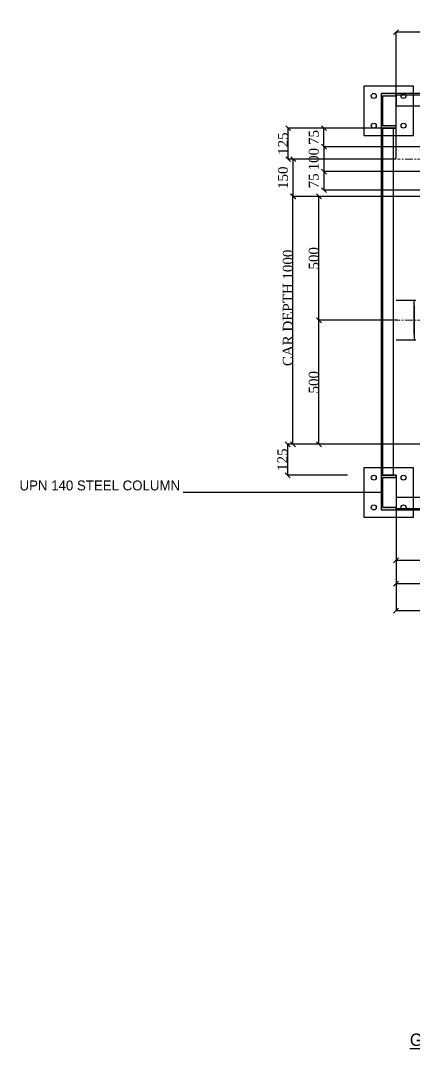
# Model space of a CAD drawing. Header units: millimetres. Extents: x -665 to 1024385, y -25305 to 3861.
# Drawn here: x 123 to 1713, y -4266 to -119 of the extents above; entities that cross this region are included whole.
import ezdxf

# ---------------------------------------------------------------- set-up
doc = ezdxf.new("R2010")
doc.units = ezdxf.units.MM
doc.linetypes.add('CENTER', pattern=[50.8, 31.75, -6.35, 6.35, -6.35])
doc.layers.add('CL', color=2, linetype='CENTER', lineweight=0)
doc.layers.add('PDF_0', color=7, linetype='Continuous')
doc.layers.add('Steel', color=7, linetype='Continuous')
doc.styles.add('top', font='cent.shx', dxfattribs={"height": 40})
doc.dimstyles.new('top', dxfattribs={"dimtxt": 35, "dimasz": 20, "dimexe": 1.25, "dimexo": 0.625, "dimtad": 1, "dimtxsty": 'top', "dimblk": 'OBLIQUE', "dimcen": 2.5, "dimadec": 0, "dimazin": 0, "dimtfac": 1, "dimtmove": 0, "dimatfit": 3, "dimldrblk": 'OBLIQUE', "dimfxl": 1, "dimarcsym": 0})

# ---------------------------------------------------------------- blocks, each defined once
blk = doc.blocks.new('_Oblique')
at = {"color": 0, "linetype": 'ByBlock', "lineweight": -2}
blk.add_line((-0.5, -0.5), (0.5, 0.5), dxfattribs=at)
blk = doc.blocks.new('*D6')
at = {"color": 0, "lineweight": -2, "transparency": 16777216}
for p, q in [((1638.7, -677.9), (1638.7, -165)), ((2018.7, -642.3), (2018.7, -165)), ((2018.7, -166.3), (1638.7, -166.3))]:
    blk.add_line(p, q, dxfattribs=at)
at = {"layer": 'Defpoints', "color": 0, "transparency": 16777216}
for p in [(1638.7, -166.3), (2018.7, -643), (1638.7, -678.6)]:
    blk.add_point(p, dxfattribs=at)
at = {"color": 0, "lineweight": -2, "transparency": 16777216, "xscale": 20, "yscale": 20, "zscale": 20, "rotation": 180}
blk.add_blockref('_Oblique', (1638.7, -166.3), dxfattribs=at)
at = {"color": 0, "lineweight": -2, "transparency": 16777216, "xscale": 20, "yscale": 20, "zscale": 20}
blk.add_blockref('_Oblique', (2018.7, -166.3), dxfattribs=at)
at = {"color": 0, "transparency": 16777216, "insert": (1828.7, -145.7), "char_height": 40, "attachment_point": 5, "style": 'top'}
blk.add_mtext('380', dxfattribs=at)
blk = doc.blocks.new('*D12')
at = {"color": 0, "lineweight": -2, "transparency": 16777216}
for p, q in [((1638.7, -1954.2), (1638.7, -2297.9)), ((2038.7, -2017.2), (2038.7, -2297.9)), ((1638.7, -2296.6), (2038.7, -2296.6))]:
    blk.add_line(p, q, dxfattribs=at)
at = {"layer": 'Defpoints', "color": 0, "transparency": 16777216}
for p in [(1638.7, -1953.6), (2038.7, -2016.6), (2038.7, -2296.6)]:
    blk.add_point(p, dxfattribs=at)
at = {"color": 0, "lineweight": -2, "transparency": 16777216, "xscale": 20, "yscale": 20, "zscale": 20, "rotation": 180}
blk.add_blockref('_Oblique', (1638.7, -2296.6), dxfattribs=at)
at = {"color": 0, "lineweight": -2, "transparency": 16777216, "xscale": 20, "yscale": 20, "zscale": 20}
blk.add_blockref('_Oblique', (2038.7, -2296.6), dxfattribs=at)
at = {"color": 0, "transparency": 16777216, "insert": (1838.7, -2276), "char_height": 40, "attachment_point": 5, "style": 'top'}
blk.add_mtext('400', dxfattribs=at)
blk = doc.blocks.new('*D13')
at = {"color": 0, "lineweight": -2, "transparency": 16777216}
for p, q in [((1638.7, -1954.2), (1638.7, -2392.7)), ((2538.7, -2113.3), (2538.7, -2392.7)), ((2538.7, -2391.4), (1638.7, -2391.4))]:
    blk.add_line(p, q, dxfattribs=at)
at = {"layer": 'Defpoints', "color": 0, "transparency": 16777216}
for p in [(1638.7, -1953.6), (2538.7, -2112.6), (1638.7, -2391.4)]:
    blk.add_point(p, dxfattribs=at)
at = {"color": 0, "lineweight": -2, "transparency": 16777216, "xscale": 20, "yscale": 20, "zscale": 20, "rotation": 180}
blk.add_blockref('_Oblique', (1638.7, -2391.4), dxfattribs=at)
at = {"color": 0, "lineweight": -2, "transparency": 16777216, "xscale": 20, "yscale": 20, "zscale": 20}
blk.add_blockref('_Oblique', (2538.7, -2391.4), dxfattribs=at)
at = {"color": 0, "transparency": 16777216, "insert": (2088.7, -2370.8), "char_height": 40, "attachment_point": 5, "style": 'top'}
blk.add_mtext('900', dxfattribs=at)
blk = doc.blocks.new('*D27')
at = {"color": 0, "lineweight": -2, "transparency": 16777216}
for p, q in [((1638.7, -1954.2), (1638.7, -2501.7)), ((3438.7, -1954.2), (3438.7, -2501.7)), ((3438.7, -2500.4), (1638.7, -2500.4))]:
    blk.add_line(p, q, dxfattribs=at)
at = {"layer": 'Defpoints', "color": 0, "transparency": 16777216}
for p in [(1638.7, -1953.6), (3438.7, -1953.6), (1638.7, -2500.4)]:
    blk.add_point(p, dxfattribs=at)
at = {"color": 0, "lineweight": -2, "transparency": 16777216, "xscale": 20, "yscale": 20, "zscale": 20, "rotation": 180}
blk.add_blockref('_Oblique', (1638.7, -2500.4), dxfattribs=at)
at = {"color": 0, "lineweight": -2, "transparency": 16777216, "xscale": 20, "yscale": 20, "zscale": 20}
blk.add_blockref('_Oblique', (3438.7, -2500.4), dxfattribs=at)
at = {"color": 0, "transparency": 16777216, "insert": (2538.7, -2479.8), "char_height": 40, "attachment_point": 5, "style": 'top'}
blk.add_mtext('SHAFT WIDTH 1800', dxfattribs=at)
blk = doc.blocks.new('*D18')
at = {"color": 0, "lineweight": -2, "transparency": 16777216}
for p, q in [((1838, -828.6), (1221.1, -828.6)), ((1222.4, -1828.6), (1222.4, -828.6)), ((1888, -1828.6), (1221.1, -1828.6))]:
    blk.add_line(p, q, dxfattribs=at)
at = {"layer": 'Defpoints', "color": 0, "transparency": 16777216}
for p in [(1222.4, -828.6), (1838.7, -828.6), (1888.7, -1828.6)]:
    blk.add_point(p, dxfattribs=at)
at = {"color": 0, "lineweight": -2, "transparency": 16777216, "xscale": 20, "yscale": 20, "zscale": 20}
for p, rotation in [((1222.4, -828.6), 90), ((1222.4, -1828.6), 270)]:
    blk.add_blockref('_Oblique', p, dxfattribs=dict(at, rotation=rotation))
at = {"color": 0, "transparency": 16777216, "insert": (1201.7, -1278.6), "char_height": 40, "attachment_point": 5, "rotation": 90, "style": 'top'}
blk.add_mtext('CAR DEPTH 1000', dxfattribs=at)
blk = doc.blocks.new('*D28')
at = {"color": 0, "lineweight": -2, "transparency": 16777216}
for p, q in [((1643, -1328.6), (1325.7, -1328.6)), ((1327, -1828.6), (1327, -1328.6)), ((1443, -1828.6), (1325.7, -1828.6))]:
    blk.add_line(p, q, dxfattribs=at)
at = {"layer": 'Defpoints', "color": 0, "transparency": 16777216}
for p in [(1327, -1328.6), (1643.7, -1328.6), (1443.7, -1828.6)]:
    blk.add_point(p, dxfattribs=at)
at = {"color": 0, "lineweight": -2, "transparency": 16777216, "xscale": 20, "yscale": 20, "zscale": 20}
for p, rotation in [((1327, -1328.6), 90), ((1327, -1828.6), 270)]:
    blk.add_blockref('_Oblique', p, dxfattribs=dict(at, rotation=rotation))
at = {"color": 0, "transparency": 16777216, "insert": (1306.3, -1578.6), "char_height": 40, "attachment_point": 5, "rotation": 90, "style": 'top'}
blk.add_mtext('500', dxfattribs=at)
blk = doc.blocks.new('*D19')
at = {"color": 0, "lineweight": -2, "transparency": 16777216}
for p, q in [((1443, -828.6), (1325.7, -828.6)), ((1327, -1328.6), (1327, -828.6)), ((1443, -1328.6), (1325.7, -1328.6))]:
    blk.add_line(p, q, dxfattribs=at)
at = {"layer": 'Defpoints', "color": 0, "transparency": 16777216}
for p in [(1327, -828.6), (1443.7, -828.6), (1443.7, -1328.6)]:
    blk.add_point(p, dxfattribs=at)
at = {"color": 0, "lineweight": -2, "transparency": 16777216, "xscale": 20, "yscale": 20, "zscale": 20}
for p, rotation in [((1327, -828.6), 90), ((1327, -1328.6), 270)]:
    blk.add_blockref('_Oblique', p, dxfattribs=dict(at, rotation=rotation))
at = {"color": 0, "transparency": 16777216, "insert": (1306.3, -1078.6), "char_height": 40, "attachment_point": 5, "rotation": 90, "style": 'top'}
blk.add_mtext('500', dxfattribs=at)
blk = doc.blocks.new('*D20')
at = {"color": 0, "lineweight": -2, "transparency": 16777216}
for p, q in [((1638, -553.6), (1201.7, -553.6)), ((1203, -678.6), (1203, -553.6)), ((1638, -678.6), (1201.7, -678.6))]:
    blk.add_line(p, q, dxfattribs=at)
at = {"layer": 'Defpoints', "color": 0, "transparency": 16777216}
for p in [(1203, -553.6), (1638.7, -553.6), (1638.7, -678.6)]:
    blk.add_point(p, dxfattribs=at)
at = {"color": 0, "lineweight": -2, "transparency": 16777216, "xscale": 20, "yscale": 20, "zscale": 20}
for p, rotation in [((1203, -553.6), 90), ((1203, -678.6), 270)]:
    blk.add_blockref('_Oblique', p, dxfattribs=dict(at, rotation=rotation))
at = {"color": 0, "transparency": 16777216, "insert": (1182.4, -616.1), "char_height": 40, "attachment_point": 5, "rotation": 90, "style": 'top'}
blk.add_mtext('125', dxfattribs=at)
blk = doc.blocks.new('*D22')
at = {"color": 0, "lineweight": -2, "transparency": 16777216}
for p, q in [((1277.8, -678.6), (1222.4, -678.6)), ((1223.6, -828.6), (1223.6, -678.6)), ((1838, -828.6), (1222.4, -828.6))]:
    blk.add_line(p, q, dxfattribs=at)
at = {"layer": 'Defpoints', "color": 0, "transparency": 16777216}
for p in [(1223.6, -678.6), (1278.4, -678.6), (1838.7, -828.6)]:
    blk.add_point(p, dxfattribs=at)
at = {"color": 0, "lineweight": -2, "transparency": 16777216, "xscale": 20, "yscale": 20, "zscale": 20}
for p, rotation in [((1223.6, -678.6), 90), ((1223.6, -828.6), 270)]:
    blk.add_blockref('_Oblique', p, dxfattribs=dict(at, rotation=rotation))
at = {"color": 0, "transparency": 16777216, "insert": (1182.4, -753.6), "char_height": 40, "attachment_point": 5, "rotation": 90, "style": 'top'}
blk.add_mtext('150', dxfattribs=at)
blk = doc.blocks.new('*D31')
at = {"color": 0, "lineweight": -2, "transparency": 16777216}
for p, q in [((2038, -628.6), (1346.3, -628.6)), ((1347.6, -628.6), (1347.6, -728.6)), ((2038, -728.6), (1346.3, -728.6))]:
    blk.add_line(p, q, dxfattribs=at)
at = {"layer": 'Defpoints', "color": 0, "transparency": 16777216}
for p in [(2038.7, -628.6), (1347.6, -728.6), (2038.7, -728.6)]:
    blk.add_point(p, dxfattribs=at)
at = {"color": 0, "lineweight": -2, "transparency": 16777216, "xscale": 20, "yscale": 20, "zscale": 20}
for p, rotation in [((1347.6, -628.6), 90), ((1347.6, -728.6), 270)]:
    blk.add_blockref('_Oblique', p, dxfattribs=dict(at, rotation=rotation))
at = {"color": 0, "transparency": 16777216, "insert": (1306.3, -678.6), "char_height": 40, "attachment_point": 5, "rotation": 90, "style": 'top'}
blk.add_mtext('100', dxfattribs=at)
blk = doc.blocks.new('*D32')
at = {"color": 0, "lineweight": -2, "transparency": 16777216}
for p, q in [((2038, -728.6), (1346.3, -728.6)), ((1347.6, -728.6), (1347.6, -803.6)), ((2038, -803.6), (1346.3, -803.6))]:
    blk.add_line(p, q, dxfattribs=at)
at = {"layer": 'Defpoints', "color": 0, "transparency": 16777216}
for p in [(2038.7, -728.6), (1347.6, -803.6), (2038.7, -803.6)]:
    blk.add_point(p, dxfattribs=at)
at = {"color": 0, "lineweight": -2, "transparency": 16777216, "xscale": 20, "yscale": 20, "zscale": 20}
for p, rotation in [((1347.6, -728.6), 90), ((1347.6, -803.6), 270)]:
    blk.add_blockref('_Oblique', p, dxfattribs=dict(at, rotation=rotation))
at = {"color": 0, "transparency": 16777216, "insert": (1306.3, -766.1), "char_height": 40, "attachment_point": 5, "rotation": 90, "style": 'top'}
blk.add_mtext('75', dxfattribs=at)
blk = doc.blocks.new('*D23')
at = {"color": 0, "lineweight": -2, "transparency": 16777216}
for p, q in [((1347.6, -628.6), (1347.6, -553.6)), ((1348.2, -553.6), (1348.8, -553.6)), ((1348.2, -628.6), (1348.8, -628.6))]:
    blk.add_line(p, q, dxfattribs=at)
at = {"layer": 'Defpoints', "color": 0, "transparency": 16777216}
for p in [(1347.6, -553.6), (1347.6, -553.6), (1347.6, -628.6)]:
    blk.add_point(p, dxfattribs=at)
at = {"color": 0, "lineweight": -2, "transparency": 16777216, "xscale": 20, "yscale": 20, "zscale": 20}
for p, rotation in [((1347.6, -553.6), 90), ((1347.6, -628.6), 270)]:
    blk.add_blockref('_Oblique', p, dxfattribs=dict(at, rotation=rotation))
at = {"color": 0, "transparency": 16777216, "insert": (1306.3, -591.1), "char_height": 40, "attachment_point": 5, "rotation": 90, "style": 'top'}
blk.add_mtext('75', dxfattribs=at)
blk = doc.blocks.new('*D33')
at = {"color": 0, "lineweight": -2, "transparency": 16777216}
for p, q in [((1443, -1828.6), (1199.2, -1828.6)), ((1200.5, -1828.6), (1200.5, -1953.6)), ((1443, -1953.6), (1199.2, -1953.6))]:
    blk.add_line(p, q, dxfattribs=at)
at = {"layer": 'Defpoints', "color": 0, "transparency": 16777216}
for p in [(1443.7, -1828.6), (1200.5, -1953.6), (1443.7, -1953.6)]:
    blk.add_point(p, dxfattribs=at)
at = {"color": 0, "lineweight": -2, "transparency": 16777216, "xscale": 20, "yscale": 20, "zscale": 20}
for p, rotation in [((1200.5, -1828.6), 90), ((1200.5, -1953.6), 270)]:
    blk.add_blockref('_Oblique', p, dxfattribs=dict(at, rotation=rotation))
at = {"color": 0, "transparency": 16777216, "insert": (1179.9, -1891.1), "char_height": 40, "attachment_point": 5, "rotation": 90, "style": 'top'}
blk.add_mtext('125', dxfattribs=at)

msp = doc.modelspace()

# ---------------------------------------------------------------- hatches: boundary and pattern name
at = {"layer": 'Steel'}
for points in [[(1578.667, -553.551), (1638.667, -553.551), (1638.667, -543.551), (1585.667, -543.551), (1585.667, -423.551), (1638.667, -423.551), (1638.667, -413.551), (1578.667, -413.551)], [(1578.667, -2093.551), (1638.667, -2093.551), (1638.667, -2083.551), (1585.667, -2083.551), (1585.667, -1963.551), (1638.667, -1963.551), (1638.667, -1953.551), (1578.667, -1953.551)]]:
    msp.add_hatch(color=256, dxfattribs=at).paths.add_polyline_path(points, flags=0)

# ---------------------------------------------------------------- linework, layer by layer
for p, q in [((1718.667, -1248.551), (1638.667, -1248.551)), ((1718.667, -1408.551), (1638.667, -1408.551))]:
    msp.add_line(p, q)
at = {"layer": 'CL'}
for p, q in [((3433.667, -678.551), (1643.667, -678.551)), ((3433.667, -1328.551), (1643.667, -1328.551))]:
    msp.add_line(p, q, dxfattribs=at)
at = {"layer": 'PDF_0', "lineweight": 25}
for points in [[(1712.175, -1385.139), (1712.175, -1248.551)], [(1712.175, -1271.963), (1712.175, -1385.139)], [(1712.175, -1385.139), (1712.175, -1271.963)], [(1712.175, -1271.963), (1712.175, -1385.139)], [(1712.175, -1271.963), (1712.175, -1408.551)], [(1712.437, -1290.305), (1711.399, -1290.305)], [(1712.437, -1366.797), (1711.399, -1366.797)]]:
    msp.add_lwpolyline(points, dxfattribs=at)
at = {"layer": 'Steel'}
for p, q in [((1638.667, -419.551), (3438.667, -419.551)), ((1584.667, -1953.551), (1584.667, -553.551)), ((1578.667, -2023.551), (778.667, -2023.551)), ((1638.667, -2087.551), (3438.667, -2087.551))]:
    msp.add_line(p, q, dxfattribs=at)
for points in [[(1508.667, -583.551), (1708.667, -583.551), (1708.667, -383.551), (1508.667, -383.551)], [(1578.667, -553.551), (1638.667, -553.551), (1638.667, -543.551), (1585.667, -543.551), (1585.667, -423.551), (1638.667, -423.551), (1638.667, -413.551), (1578.667, -413.551)], [(1638.667, -463.551), (3438.667, -463.551), (3438.667, -413.551), (1638.667, -413.551)], [(1578.667, -1953.551), (1628.667, -1953.551), (1628.667, -553.551), (1578.667, -553.551)], [(1508.667, -2123.551), (1708.667, -2123.551), (1708.667, -1923.551), (1508.667, -1923.551)], [(1578.667, -2093.551), (1638.667, -2093.551), (1638.667, -2083.551), (1585.667, -2083.551), (1585.667, -1963.551), (1638.667, -1963.551), (1638.667, -1953.551), (1578.667, -1953.551)], [(1638.667, -2093.551), (3438.667, -2093.551), (3438.667, -2043.551), (1638.667, -2043.551)]]:
    msp.add_lwpolyline(points, close=True, dxfattribs=at)
for centre in [(1548.667, -423.551), (1668.667, -423.551), (1548.667, -543.551), (1668.667, -543.551), (1548.667, -1963.551), (1668.667, -1963.551), (1548.667, -2083.551), (1668.667, -2083.551)]:
    msp.add_circle(centre, 10, dxfattribs=at)

# ---------------------------------------------------------------- texts
at = {"ltscale": 4, "insert": (1694.256, -4206.328), "char_height": 50, "attachment_point": 1}
msp.add_mtext_dynamic_manual_height_columns('{\\Fcadnw-1|c0;\\LGEAR BOX MACHINE H.P.}', width=2211.04972, gutter_width=200, heights=[111.151], dxfattribs=at)
at = {"layer": 'Steel', "insert": (766.667, -2015.551), "char_height": 40, "attachment_point": 9}
msp.add_mtext('UPN 140 STEEL COLUMN', dxfattribs=at)

# ---------------------------------------------------------------- dimensions: what is measured, and where the dimension line sits
for base, p1, p2, picture, middle in [((1638.667, -166.284), (2018.667, -642.953), (1638.667, -678.551), '*D6', (1828.667, -166.284)), ((2038.667, -2296.605), (1638.667, -1953.551), (2038.667, -2016.592), '*D12', (1838.667, -2296.605)), ((1638.667, -2391.413), (2538.667, -2112.628), (1638.667, -1953.551), '*D13', (2088.667, -2391.413))]:
    dim = msp.add_linear_dim(base=base, p1=p1, p2=p2, dimstyle='top')
    dim.commit()
    dim.dimension.update_dxf_attribs({"geometry": picture, "text_midpoint": middle, "dimtype": 160})
for base, p1, p2, picture, middle in [((1202.985, -553.551), (1638.667, -678.551), (1638.667, -553.551), '*D20', (1202.985, -616.051)), ((1326.952, -828.551), (1443.667, -1328.551), (1443.667, -828.551), '*D19', (1326.952, -1078.551)), ((1326.952, -1328.551), (1443.667, -1828.551), (1643.667, -1328.551), '*D28', (1326.952, -1578.551)), ((1200.485, -1953.551), (1443.667, -1828.551), (1443.667, -1953.551), '*D33', (1200.485, -1891.051))]:
    dim = msp.add_linear_dim(base=base, p1=p1, p2=p2, angle=90, dimstyle='top')
    dim.commit()
    dim.dimension.update_dxf_attribs({"geometry": picture, "text_midpoint": middle, "dimtype": 160})
for base, p1, p2, picture, middle in [((1347.577, -553.551), (1347.577, -628.551), (1347.577, -553.551), '*D23', (1326.952, -591.051)), ((1347.577, -728.551), (2038.667, -628.551), (2038.667, -728.551), '*D31', (1326.952, -678.551)), ((1223.61, -678.551), (1838.667, -828.551), (1278.44, -678.551), '*D22', (1202.985, -753.551)), ((1347.577, -803.551), (2038.667, -728.551), (2038.667, -803.551), '*D32', (1326.952, -766.051))]:
    dim = msp.add_linear_dim(base=base, p1=p1, p2=p2, angle=90, dimstyle='top', override={"dimtmove": 1})
    dim.commit()
    dim.dimension.update_dxf_attribs({"geometry": picture, "text_midpoint": middle, "dimtype": 160})
dim = msp.add_linear_dim(base=(1222.36, -828.551), p1=(1888.667, -1828.551), p2=(1838.667, -828.551), angle=90, text='CAR DEPTH <>', dimstyle='top')
dim.commit()
dim.dimension.update_dxf_attribs({"geometry": '*D18', "text_midpoint": (1222.36, -1278.551), "dimtype": 160})
dim = msp.add_linear_dim(base=(1638.667, -2500.434), p1=(3438.667, -1953.551), p2=(1638.667, -1953.551), text='SHAFT WIDTH <>', dimstyle='top')
dim.commit()
dim.dimension.update_dxf_attribs({"geometry": '*D27', "text_midpoint": (2538.667, -2500.434), "dimtype": 160})

doc.saveas('drawing.dxf')
